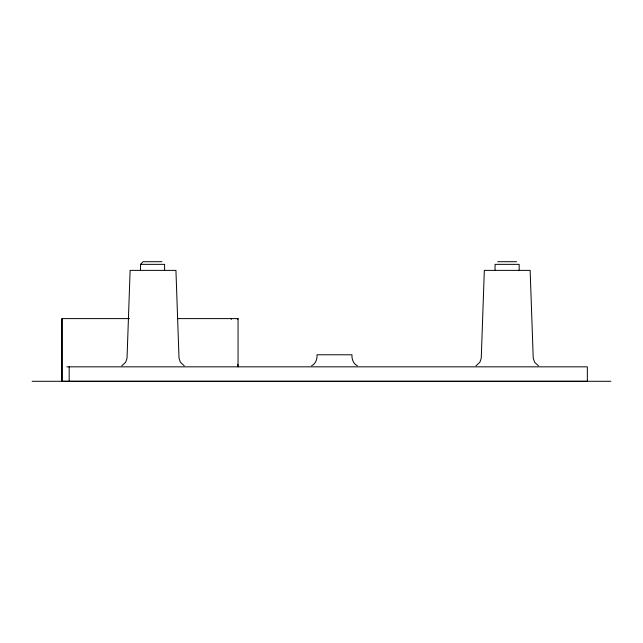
<?xml version="1.0" encoding="UTF-8"?>
<svg xmlns="http://www.w3.org/2000/svg" width="643" height="643" viewBox="0 0 643 643"><rect width="100%" height="100%" fill="white"/><g stroke="black" fill="none" stroke-linecap="round" stroke-linejoin="round"><path stroke-width="0.96" d="M140.487 270.381L140.487 264.353L143.14 261.701L161.948 261.701M237.347 319.314L238.055 318.606L238.055 366.831M121.8 365.795L125.666 362.234L127.033 358.247L130.119 270.381L175.933 270.381L179.019 358.247L180.386 362.234L184.244 365.795M311.63 365.795C315.745 363.85 317.369 359.067 317.047 354.775L351.954 354.775C351.633 359.067 353.256 363.85 357.371 365.795M476.013 365.795L479.879 362.234L481.245 358.247L484.332 270.381L530.145 270.381L533.232 358.247L534.598 362.234L538.456 365.795M497.714 261.701L516.522 261.701M140.487 264.353L164.6 264.353L164.6 270.381M66.759 366.831L587.348 366.831L587.348 381.299L61.945 381.299L61.969 318.606L129.42 318.606M177.476 318.606L238.039 318.606M32.15 381.291L610.85 381.291M231.528 319.314L230.821 318.606M237.645 364.276L238.055 365.618M519.174 270.381L519.174 264.353L495.062 264.353L495.062 270.381M69.171 366.831L69.171 381.299M61.993 318.606L62.017 381.299"/></g></svg>
